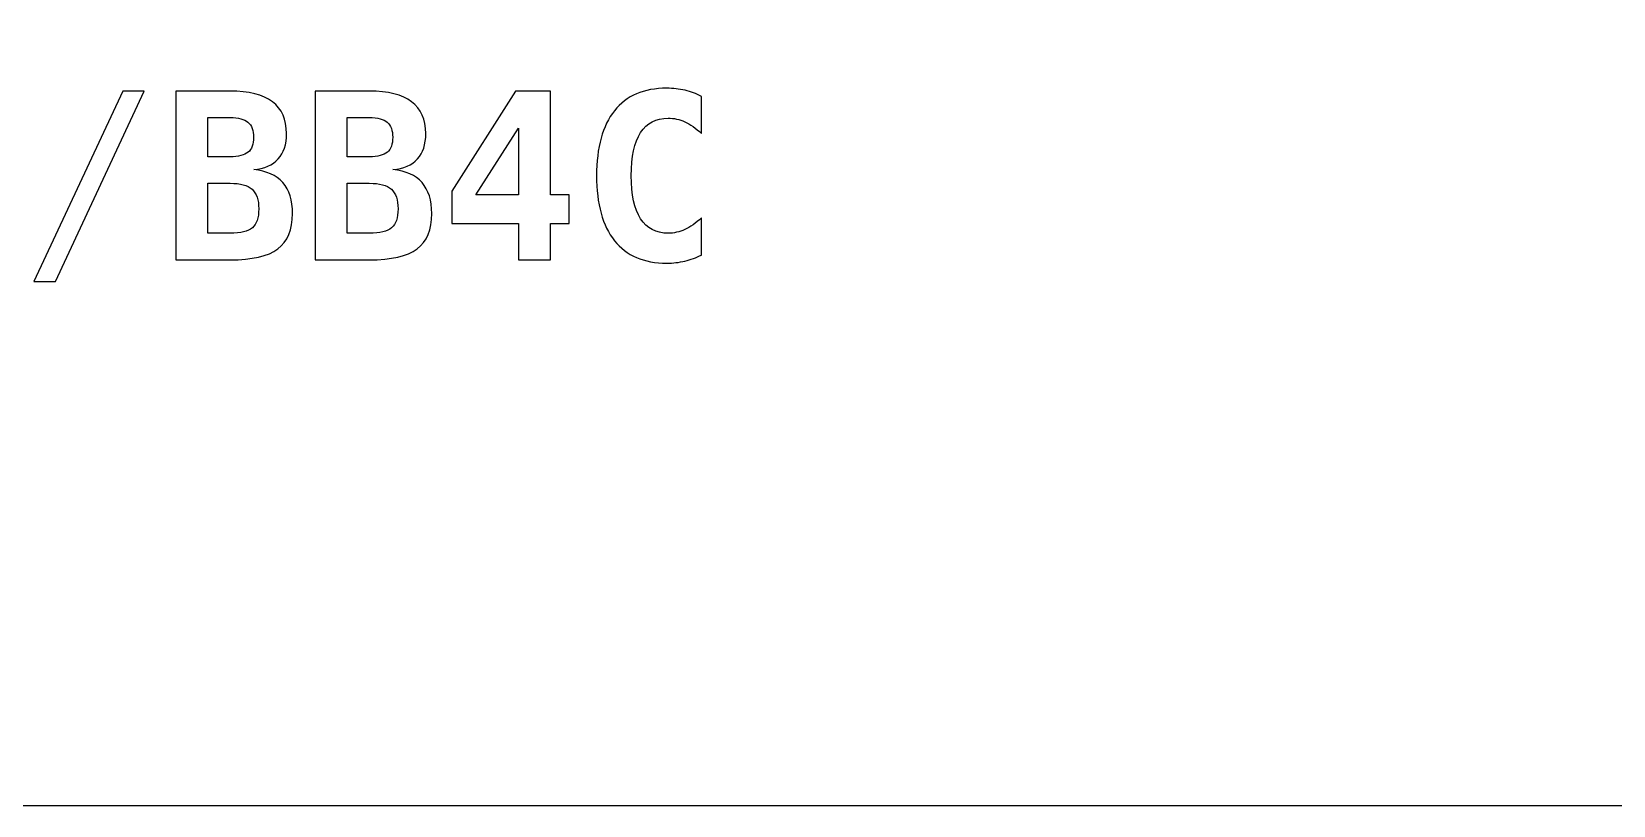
# Model space of a CAD drawing. Header units: centimetres. Extents: x -16.4 to -4.5, y -20.8 to -8.9.
# Drawn here: x -10.339 to -7.445, y -20.8 to -19.384 of the extents above; entities that cross this region are included whole.
import ezdxf

# ---------------------------------------------------------------- set-up
doc = ezdxf.new("R2010")
doc.units = ezdxf.units.CM
doc.header["$MEASUREMENT"] = 0
doc.layers.add('Layer 1', color=7, linetype='Continuous')

msp = doc.modelspace()

# ---------------------------------------------------------------- linework, layer by layer
at = {"layer": 'Layer 1', "color": 7}
msp.add_lwpolyline([(-16.45, -20.8), (-4.55, -20.8), (-4.55, -8.9), (-16.45, -8.9), (-16.45, -20.8)], close=True, dxfattribs=at)
at = {"layer": 'Layer 1', "color": 250}
for points, knots in [([(-10.17224, -19.4929), (-10.17224, -19.4929), (-10.13295, -19.4929), (-10.13295, -19.4929), (-10.13295, -19.4929), (-10.13295, -19.4929), (-10.29543, -19.84081), (-10.29543, -19.84081), (-10.29543, -19.84081), (-10.29543, -19.84081), (-10.33494, -19.84081), (-10.33494, -19.84081), (-10.33494, -19.84081), (-10.33494, -19.84081), (-10.17224, -19.4929), (-10.17224, -19.4929)], [0, 0, 0, 0, 0.25, 0.25, 0.25, 0.25, 0.5, 0.5, 0.5, 0.5, 0.75, 0.75, 0.75, 0.75, 1, 1, 1, 1]), ([(-10.07538, -19.49248), (-10.07538, -19.49248), (-9.97596, -19.49248), (-9.97596, -19.49248), (-9.97596, -19.49248), (-9.9416, -19.49248), (-9.91585, -19.49897), (-9.89857, -19.51202), (-9.89857, -19.51202), (-9.88128, -19.525), (-9.8726, -19.54448), (-9.8726, -19.57037), (-9.8726, -19.57037), (-9.8726, -19.59027), (-9.87768, -19.60572), (-9.88791, -19.61687), (-9.88791, -19.61687), (-9.89807, -19.62809), (-9.91303, -19.63451), (-9.93271, -19.63634), (-9.93271, -19.63634), (-9.90915, -19.63867), (-9.89144, -19.64657), (-9.87952, -19.66012), (-9.87952, -19.66012), (-9.86759, -19.67359), (-9.86167, -19.6925), (-9.86167, -19.71677), (-9.86167, -19.71677), (-9.86167, -19.74655), (-9.87063, -19.76807), (-9.88855, -19.78147), (-9.88855, -19.78147), (-9.90647, -19.79481), (-9.93561, -19.80151), (-9.97596, -19.80151), (-9.97596, -19.80151), (-9.97596, -19.80151), (-10.07538, -19.80151), (-10.07538, -19.80151), (-10.07538, -19.80151), (-10.07538, -19.80151), (-10.07538, -19.49248), (-10.07538, -19.49248)], [0, 0, 0, 0, 0.0909091, 0.0909091, 0.0909091, 0.0909091, 0.1818182, 0.1818182, 0.1818182, 0.1818182, 0.2727273, 0.2727273, 0.2727273, 0.2727273, 0.3636364, 0.3636364, 0.3636364, 0.3636364, 0.4545455, 0.4545455, 0.4545455, 0.4545455, 0.5454545, 0.5454545, 0.5454545, 0.5454545, 0.6363636, 0.6363636, 0.6363636, 0.6363636, 0.7272727, 0.7272727, 0.7272727, 0.7272727, 0.8181818, 0.8181818, 0.8181818, 0.8181818, 0.9090909, 0.9090909, 0.9090909, 0.9090909, 1, 1, 1, 1]), ([(-9.82054, -19.49248), (-9.82054, -19.49248), (-9.72112, -19.49248), (-9.72112, -19.49248), (-9.72112, -19.49248), (-9.68676, -19.49248), (-9.66101, -19.49897), (-9.64373, -19.51202), (-9.64373, -19.51202), (-9.62644, -19.525), (-9.61776, -19.54448), (-9.61776, -19.57037), (-9.61776, -19.57037), (-9.61776, -19.59027), (-9.62284, -19.60572), (-9.63307, -19.61687), (-9.63307, -19.61687), (-9.64323, -19.62809), (-9.65819, -19.63451), (-9.67787, -19.63634), (-9.67787, -19.63634), (-9.65431, -19.63867), (-9.6366, -19.64657), (-9.62468, -19.66012), (-9.62468, -19.66012), (-9.61275, -19.67359), (-9.60683, -19.6925), (-9.60683, -19.71677), (-9.60683, -19.71677), (-9.60683, -19.74655), (-9.61579, -19.76807), (-9.63371, -19.78147), (-9.63371, -19.78147), (-9.65163, -19.79481), (-9.68077, -19.80151), (-9.72112, -19.80151), (-9.72112, -19.80151), (-9.72112, -19.80151), (-9.82054, -19.80151), (-9.82054, -19.80151), (-9.82054, -19.80151), (-9.82054, -19.80151), (-9.82054, -19.49248), (-9.82054, -19.49248)], [0, 0, 0, 0, 0.0909091, 0.0909091, 0.0909091, 0.0909091, 0.1818182, 0.1818182, 0.1818182, 0.1818182, 0.2727273, 0.2727273, 0.2727273, 0.2727273, 0.3636364, 0.3636364, 0.3636364, 0.3636364, 0.4545455, 0.4545455, 0.4545455, 0.4545455, 0.5454545, 0.5454545, 0.5454545, 0.5454545, 0.6363636, 0.6363636, 0.6363636, 0.6363636, 0.7272727, 0.7272727, 0.7272727, 0.7272727, 0.8181818, 0.8181818, 0.8181818, 0.8181818, 0.9090909, 0.9090909, 0.9090909, 0.9090909, 1, 1, 1, 1]), ([(-9.45337, -19.4929), (-9.45337, -19.4929), (-9.38952, -19.4929), (-9.38952, -19.4929), (-9.38952, -19.4929), (-9.38952, -19.4929), (-9.38952, -19.68262), (-9.38952, -19.68262), (-9.38952, -19.68262), (-9.38952, -19.68262), (-9.35565, -19.68262), (-9.35565, -19.68262), (-9.35565, -19.68262), (-9.35565, -19.68262), (-9.35565, -19.73491), (-9.35565, -19.73491), (-9.35565, -19.73491), (-9.35565, -19.73491), (-9.38952, -19.73491), (-9.38952, -19.73491), (-9.38952, -19.73491), (-9.38952, -19.73491), (-9.38952, -19.80151), (-9.38952, -19.80151), (-9.38952, -19.80151), (-9.38952, -19.80151), (-9.44801, -19.80151), (-9.44801, -19.80151), (-9.44801, -19.80151), (-9.44801, -19.80151), (-9.44801, -19.73491), (-9.44801, -19.73491), (-9.44801, -19.73491), (-9.44801, -19.73491), (-9.57042, -19.73491), (-9.57042, -19.73491), (-9.57042, -19.73491), (-9.57042, -19.73491), (-9.57042, -19.67578), (-9.57042, -19.67578), (-9.57042, -19.67578), (-9.57042, -19.67578), (-9.45337, -19.4929), (-9.45337, -19.4929)], [0, 0, 0, 0, 0.0909091, 0.0909091, 0.0909091, 0.0909091, 0.1818182, 0.1818182, 0.1818182, 0.1818182, 0.2727273, 0.2727273, 0.2727273, 0.2727273, 0.3636364, 0.3636364, 0.3636364, 0.3636364, 0.4545455, 0.4545455, 0.4545455, 0.4545455, 0.5454545, 0.5454545, 0.5454545, 0.5454545, 0.6363636, 0.6363636, 0.6363636, 0.6363636, 0.7272727, 0.7272727, 0.7272727, 0.7272727, 0.8181818, 0.8181818, 0.8181818, 0.8181818, 0.9090909, 0.9090909, 0.9090909, 0.9090909, 1, 1, 1, 1]), ([(-9.11323, -19.79262), (-9.1229, -19.79756), (-9.13299, -19.8013), (-9.14364, -19.80377), (-9.14364, -19.80377), (-9.15422, -19.80624), (-9.16537, -19.80751), (-9.17708, -19.80751), (-9.17708, -19.80751), (-9.21871, -19.80751), (-9.25053, -19.79382), (-9.2724, -19.76637), (-9.2724, -19.76637), (-9.29435, -19.73893), (-9.30528, -19.69935), (-9.30528, -19.64749), (-9.30528, -19.64749), (-9.30528, -19.59556), (-9.29435, -19.55591), (-9.2724, -19.52846), (-9.2724, -19.52846), (-9.25053, -19.50102), (-9.21871, -19.48733), (-9.17708, -19.48733), (-9.17708, -19.48733), (-9.16537, -19.48733), (-9.15415, -19.4886), (-9.14343, -19.49107), (-9.14343, -19.49107), (-9.13263, -19.49354), (-9.12262, -19.49728), (-9.11323, -19.50222), (-9.11323, -19.50222), (-9.11323, -19.50222), (-9.11323, -19.57002), (-9.11323, -19.57002), (-9.11323, -19.57002), (-9.12367, -19.56035), (-9.1339, -19.5533), (-9.14371, -19.54878), (-9.14371, -19.54878), (-9.15359, -19.54434), (-9.16375, -19.54208), (-9.17426, -19.54208), (-9.17426, -19.54208), (-9.19656, -19.54208), (-9.21342, -19.55097), (-9.22478, -19.56868), (-9.22478, -19.56868), (-9.23614, -19.58639), (-9.24185, -19.61263), (-9.24185, -19.64749), (-9.24185, -19.64749), (-9.24185, -19.68227), (-9.23614, -19.70845), (-9.22478, -19.72616), (-9.22478, -19.72616), (-9.21342, -19.74387), (-9.19656, -19.75276), (-9.17426, -19.75276), (-9.17426, -19.75276), (-9.16375, -19.75276), (-9.15359, -19.7505), (-9.14371, -19.74605), (-9.14371, -19.74605), (-9.1339, -19.74154), (-9.12367, -19.73448), (-9.11323, -19.72482), (-9.11323, -19.72482), (-9.11323, -19.72482), (-9.11323, -19.79262), (-9.11323, -19.79262)], [0, 0, 0, 0, 0.0555556, 0.0555556, 0.0555556, 0.0555556, 0.1111111, 0.1111111, 0.1111111, 0.1111111, 0.1666667, 0.1666667, 0.1666667, 0.1666667, 0.2222222, 0.2222222, 0.2222222, 0.2222222, 0.2777778, 0.2777778, 0.2777778, 0.2777778, 0.3333333, 0.3333333, 0.3333333, 0.3333333, 0.3888889, 0.3888889, 0.3888889, 0.3888889, 0.4444444, 0.4444444, 0.4444444, 0.4444444, 0.5, 0.5, 0.5, 0.5, 0.5555556, 0.5555556, 0.5555556, 0.5555556, 0.6111111, 0.6111111, 0.6111111, 0.6111111, 0.6666667, 0.6666667, 0.6666667, 0.6666667, 0.7222222, 0.7222222, 0.7222222, 0.7222222, 0.7777778, 0.7777778, 0.7777778, 0.7777778, 0.8333333, 0.8333333, 0.8333333, 0.8333333, 0.8888889, 0.8888889, 0.8888889, 0.8888889, 0.9444444, 0.9444444, 0.9444444, 0.9444444, 1, 1, 1, 1]), ([(-10.01646, -19.54102), (-10.01646, -19.54102), (-10.01646, -19.61278), (-10.01646, -19.61278), (-10.01646, -19.61278), (-10.01646, -19.61278), (-9.97596, -19.61278), (-9.97596, -19.61278), (-9.97596, -19.61278), (-9.96051, -19.61278), (-9.94951, -19.61002), (-9.94295, -19.60452), (-9.94295, -19.60452), (-9.93638, -19.59902), (-9.93314, -19.58992), (-9.93314, -19.57722), (-9.93314, -19.57722), (-9.93314, -19.56452), (-9.93645, -19.55534), (-9.94316, -19.54963), (-9.94316, -19.54963), (-9.94986, -19.54391), (-9.9608, -19.54102), (-9.97596, -19.54102), (-9.97596, -19.54102), (-9.97596, -19.54102), (-10.01646, -19.54102), (-10.01646, -19.54102)], [0, 0, 0, 0, 0.1428571, 0.1428571, 0.1428571, 0.1428571, 0.2857143, 0.2857143, 0.2857143, 0.2857143, 0.4285714, 0.4285714, 0.4285714, 0.4285714, 0.5714286, 0.5714286, 0.5714286, 0.5714286, 0.7142857, 0.7142857, 0.7142857, 0.7142857, 0.8571429, 0.8571429, 0.8571429, 0.8571429, 1, 1, 1, 1]), ([(-9.76162, -19.54102), (-9.76162, -19.54102), (-9.76162, -19.61278), (-9.76162, -19.61278), (-9.76162, -19.61278), (-9.76162, -19.61278), (-9.72112, -19.61278), (-9.72112, -19.61278), (-9.72112, -19.61278), (-9.70567, -19.61278), (-9.69467, -19.61002), (-9.68811, -19.60452), (-9.68811, -19.60452), (-9.68154, -19.59902), (-9.6783, -19.58992), (-9.6783, -19.57722), (-9.6783, -19.57722), (-9.6783, -19.56452), (-9.68161, -19.55534), (-9.68832, -19.54963), (-9.68832, -19.54963), (-9.69502, -19.54391), (-9.70596, -19.54102), (-9.72112, -19.54102), (-9.72112, -19.54102), (-9.72112, -19.54102), (-9.76162, -19.54102), (-9.76162, -19.54102)], [0, 0, 0, 0, 0.1428571, 0.1428571, 0.1428571, 0.1428571, 0.2857143, 0.2857143, 0.2857143, 0.2857143, 0.4285714, 0.4285714, 0.4285714, 0.4285714, 0.5714286, 0.5714286, 0.5714286, 0.5714286, 0.7142857, 0.7142857, 0.7142857, 0.7142857, 0.8571429, 0.8571429, 0.8571429, 0.8571429, 1, 1, 1, 1]), ([(-9.44801, -19.56071), (-9.44801, -19.56071), (-9.52597, -19.68262), (-9.52597, -19.68262), (-9.52597, -19.68262), (-9.52597, -19.68262), (-9.44801, -19.68262), (-9.44801, -19.68262), (-9.44801, -19.68262), (-9.44801, -19.68262), (-9.44801, -19.56071), (-9.44801, -19.56071)], [0, 0, 0, 0, 0.3333333, 0.3333333, 0.3333333, 0.3333333, 0.6666667, 0.6666667, 0.6666667, 0.6666667, 1, 1, 1, 1]), ([(-10.01646, -19.66132), (-10.01646, -19.66132), (-10.01646, -19.75276), (-10.01646, -19.75276), (-10.01646, -19.75276), (-10.01646, -19.75276), (-9.97596, -19.75276), (-9.97596, -19.75276), (-9.97596, -19.75276), (-9.95649, -19.75276), (-9.94295, -19.74944), (-9.93511, -19.74281), (-9.93511, -19.74281), (-9.92735, -19.73618), (-9.92347, -19.72468), (-9.92347, -19.70831), (-9.92347, -19.70831), (-9.92347, -19.69159), (-9.92756, -19.67959), (-9.93568, -19.67225), (-9.93568, -19.67225), (-9.94379, -19.66499), (-9.9572, -19.66132), (-9.97596, -19.66132), (-9.97596, -19.66132), (-9.97596, -19.66132), (-10.01646, -19.66132), (-10.01646, -19.66132)], [0, 0, 0, 0, 0.1428571, 0.1428571, 0.1428571, 0.1428571, 0.2857143, 0.2857143, 0.2857143, 0.2857143, 0.4285714, 0.4285714, 0.4285714, 0.4285714, 0.5714286, 0.5714286, 0.5714286, 0.5714286, 0.7142857, 0.7142857, 0.7142857, 0.7142857, 0.8571429, 0.8571429, 0.8571429, 0.8571429, 1, 1, 1, 1]), ([(-9.76162, -19.66132), (-9.76162, -19.66132), (-9.76162, -19.75276), (-9.76162, -19.75276), (-9.76162, -19.75276), (-9.76162, -19.75276), (-9.72112, -19.75276), (-9.72112, -19.75276), (-9.72112, -19.75276), (-9.70165, -19.75276), (-9.68811, -19.74944), (-9.68027, -19.74281), (-9.68027, -19.74281), (-9.67251, -19.73618), (-9.66863, -19.72468), (-9.66863, -19.70831), (-9.66863, -19.70831), (-9.66863, -19.69159), (-9.67272, -19.67959), (-9.68084, -19.67225), (-9.68084, -19.67225), (-9.68895, -19.66499), (-9.70236, -19.66132), (-9.72112, -19.66132), (-9.72112, -19.66132), (-9.72112, -19.66132), (-9.76162, -19.66132), (-9.76162, -19.66132)], [0, 0, 0, 0, 0.1428571, 0.1428571, 0.1428571, 0.1428571, 0.2857143, 0.2857143, 0.2857143, 0.2857143, 0.4285714, 0.4285714, 0.4285714, 0.4285714, 0.5714286, 0.5714286, 0.5714286, 0.5714286, 0.7142857, 0.7142857, 0.7142857, 0.7142857, 0.8571429, 0.8571429, 0.8571429, 0.8571429, 1, 1, 1, 1])]:
    msp.add_open_spline(points, degree=3, knots=knots, dxfattribs=at)

doc.saveas('drawing.dxf')
